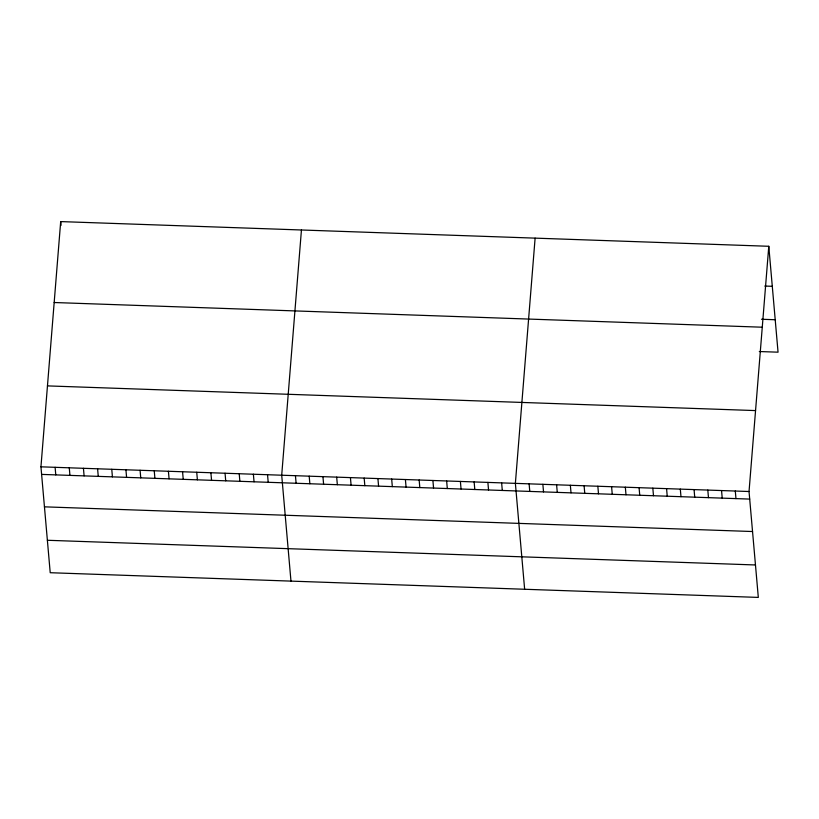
<?xml version="1.0" encoding="UTF-8"?>
<svg xmlns="http://www.w3.org/2000/svg" width="819" height="819" viewBox="0 0 819 819"><rect width="100%" height="100%" fill="white"/><g stroke="black" fill="none" stroke-linecap="round" stroke-linejoin="round"><path stroke-width="1.23" d="M768.785 246.284L749.037 491.513L758.312 597.409L50.215 572.716L40.95 466.82L60.688 221.591L768.785 246.284L778.05 352.18L759.305 351.535M301.443 229.985L281.705 475.215L290.97 581.111M535.114 238.134L515.376 483.364L524.641 589.26M764.792 286.046L772.286 286.312M761.465 319.256L775.214 319.738M54.177 302.518L762.274 327.211M47.461 385.892L755.558 410.585M40.95 466.82L749.037 491.513M41.615 474.396L749.702 499.088M44.451 506.838L752.548 531.531M47.379 540.274L755.466 564.967M735.298 491.031L735.964 498.607M721.549 490.55L722.215 498.126M707.811 490.069L708.466 497.655M694.062 489.588L694.727 497.174M680.313 489.117L680.978 496.693M666.574 488.636L667.229 496.212M652.825 488.155L653.49 495.73M639.076 487.674L639.741 495.26M625.337 487.192L625.992 494.778M611.588 486.711L612.254 494.297M597.839 486.24L598.505 493.816M584.101 485.759L584.766 493.335M570.352 485.278L571.017 492.854M556.603 484.797L557.268 492.383M542.864 484.316L543.529 491.902M529.115 483.845L529.78 491.42M501.627 482.882L502.293 490.458M487.878 482.401L488.544 489.977M474.14 481.92L474.795 489.506M460.391 481.439L461.056 489.025M446.642 480.968L447.307 488.544M432.903 480.487L433.558 488.063M419.154 480.006L419.819 487.581M405.405 479.524L406.07 487.11M391.666 479.043L392.332 486.629M377.917 478.562L378.583 486.148M364.168 478.091L364.834 485.667M350.43 477.61L351.095 485.186M336.681 477.129L337.346 484.705M322.942 476.648L323.597 484.234M309.193 476.167L309.858 483.753M295.444 475.696L296.109 483.271M267.537 474.713L268.202 482.299M253.378 474.221L254.044 481.807M239.22 473.73L239.875 481.306M225.051 473.239L225.716 480.814M210.892 472.747L211.558 480.323M196.734 472.246L197.389 479.832M182.565 471.754L183.231 479.33M168.407 471.263L169.072 478.839M154.248 470.771L154.904 478.347M140.08 470.27L140.745 477.856M125.921 469.778L126.587 477.364M111.763 469.287L112.418 476.863M97.594 468.796L98.26 476.371M83.436 468.294L84.101 475.88M60.688 221.591L61.026 225.379M69.277 467.803L69.932 475.389M55.108 467.311L55.774 474.887"/></g></svg>
